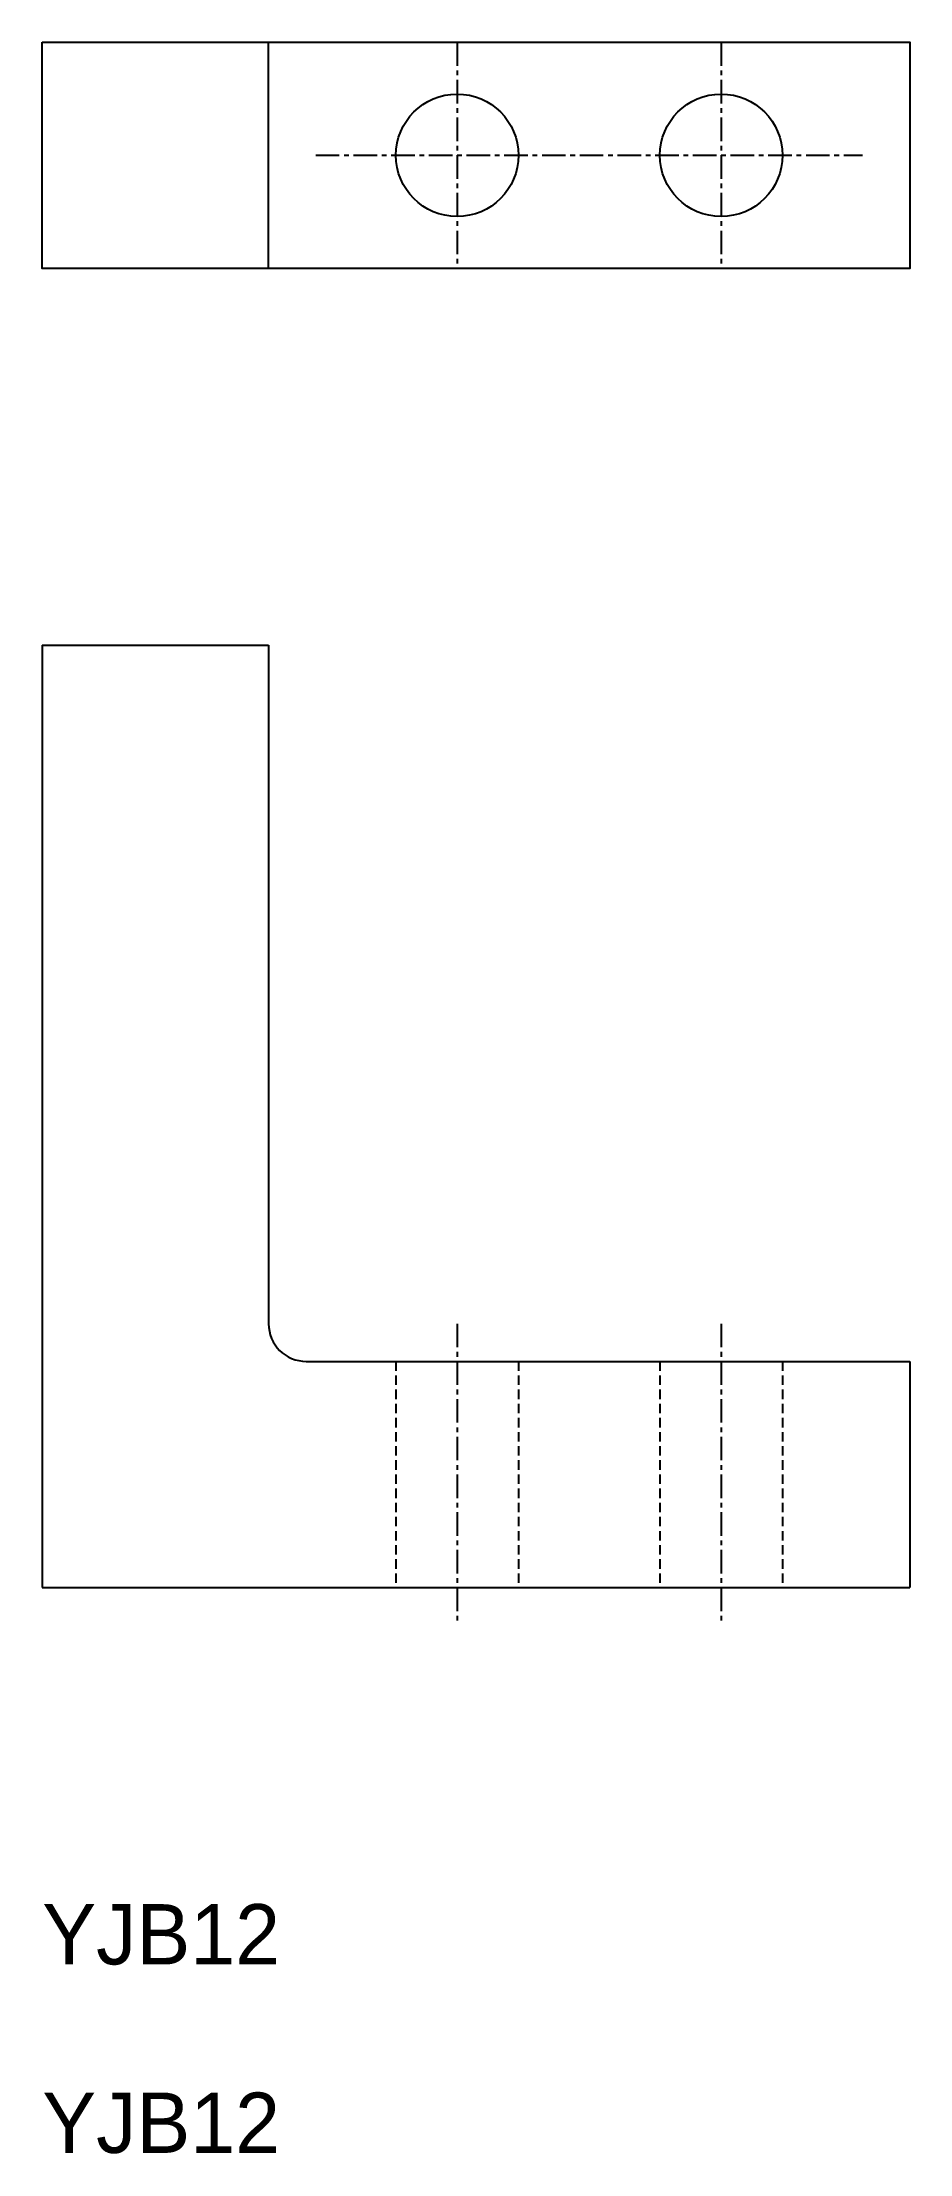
# Model space of a CAD drawing. Extents: x -6531 to -6485, y -380 to -268.
import ezdxf

# ---------------------------------------------------------------- set-up
doc = ezdxf.new("R2010")
doc.units = 0
doc.linetypes.add('CENTER', pattern=[2, 1.25, -0.25, 0.25, -0.25])
doc.linetypes.add('DASHED', pattern=[0.75, 0.5, -0.25])
doc.layers.get('0').update_dxf_attribs({"linetype": 'CONTINUOUS'})
doc.layers.add('CENTER', color=1, linetype='CENTER')

msp = doc.modelspace()

# ---------------------------------------------------------------- linework, layer by layer
at = {"color": 7, "linetype": 'CONTINUOUS'}
for p, q in [((-6518.76, -279.93), (-6518.76, -267.93)), ((-6530.76, -299.93), (-6518.76, -299.93)), ((-6530.76, -299.93), (-6530.76, -349.93)), ((-6518.76, -299.93), (-6518.76, -335.93)), ((-6516.76, -337.93), (-6484.76, -337.93)), ((-6484.76, -337.93), (-6484.76, -349.93)), ((-6530.76, -349.93), (-6484.76, -349.93))]:
    msp.add_line(p, q, dxfattribs=at)
at = {"color": 3, "linetype": 'DASHED'}
for p, q in [((-6512.01, -337.93), (-6512.01, -349.93)), ((-6505.51, -337.93), (-6505.51, -349.93)), ((-6498.01, -337.93), (-6498.01, -349.93)), ((-6491.51, -337.93), (-6491.51, -349.93))]:
    msp.add_line(p, q, dxfattribs=at)
at = {"color": 7, "linetype": 'CONTINUOUS'}
msp.add_lwpolyline([(-6530.76, -267.93), (-6484.76, -267.93), (-6484.76, -279.93), (-6530.76, -279.93)], close=True, dxfattribs=at)
for centre in [(-6508.76, -273.93), (-6494.76, -273.93)]:
    msp.add_circle(centre, 3.25, dxfattribs=at)
msp.add_arc((-6516.76, -335.93), 2, 180, 270, dxfattribs=at)
at = {"layer": 'CENTER', "color": 1, "linetype": 'CENTER'}
for p, q in [((-6508.76, -267.93), (-6508.76, -279.93)), ((-6494.76, -267.93), (-6494.76, -279.93)), ((-6516.26, -273.93), (-6487.26, -273.93)), ((-6508.76, -335.93), (-6508.76, -351.93)), ((-6494.76, -335.93), (-6494.76, -351.93))]:
    msp.add_line(p, q, dxfattribs=at)

# ---------------------------------------------------------------- texts
at = {"color": 7, "linetype": 'CONTINUOUS'}
for p in [(-6530.76, -369.93), (-6530.76, -379.93)]:
    msp.add_text('YJB12', height=3.2, dxfattribs=at).set_placement(p)

doc.saveas('drawing.dxf')
